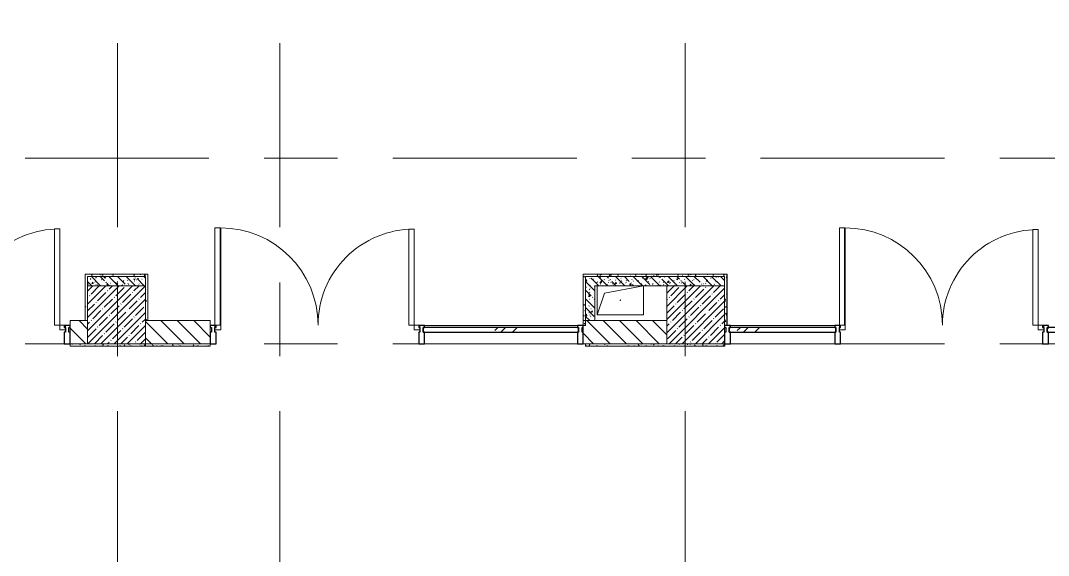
# Model space of a CAD drawing. Header units: millimetres. Extents: x 1322 to 199238, y -8553 to 29000.
# Drawn here: x 29441 to 38314, y 11573 to 16188 of the extents above; entities that cross this region are included whole.
import ezdxf

# ---------------------------------------------------------------- set-up
doc = ezdxf.new("R2010")
doc.units = ezdxf.units.MM
doc.linetypes.add('Осевая', pattern=[3175, 635, -476.25, 1587.5, -476.25])
for name, color, linetype, lineweight in [('A-DETL-GENF', 7, 'Continuous', 9), ('A-DOOR', 7, 'Continuous', 9), ('A-DOOR-1', 7, 'Continuous', 13), ('A-GENM', 7, 'Continuous', 9), ('A-GLAZ-CURT', 7, 'Continuous', 9), ('A-GLAZ-CURT-1', 7, 'Continuous', 25), ('A-GLAZ-CWMG', 7, 'Continuous', 9), ('A-GLAZ-CWMG-1', 7, 'Continuous', 25), ('A-WALL', 7, 'Continuous', 9), ('I-WALL', 7, 'Continuous', 9), ('S-COLS', 7, 'Continuous', 9), ('Оси-2', 7, 'Осевая', 9)]:
    doc.layers.add(name, color=color, linetype=linetype, lineweight=lineweight)
doc.layers.add('A-WALL-1', color=7, linetype='Continuous', lineweight=9, true_color=0x3c3c3c)
doc.layers.add('A-WALL-FNSH-1', color=7, linetype='Continuous', lineweight=9, true_color=0x3c3c3c)
pattern_1 = [(45, (-75531.33, 0), (-57.024626, 57.024626), []), (45, (-75474.3, 0), (-57.024626, 57.024626), [100.806, -20.161, 3.353, -16.808])]
pattern_2 = [(135, (-75531.33, 0), (-75.43415, -75.43415), [106.68, -17.78, 3.556, -17.78]), (135, (-75531.33, 75.39), (-75.43415, -75.43415), []), (50, (-75531.33, 0), (127.52922, -11.15758), [13.335, -146.685]), (355, (-75531.33, 0), (-24.66966, 133.74002), [10.668, -117.348]), (100.451, (-75520.7, -0.93), (102.85973, 122.58178), [11.333, -124.663]), (46.184, (-75531.33, 35.56), (189.75516, -29.43036), [20.002, -220.027]), (96.636, (-75515.51, 33.1), (166.1822, 173.1996), [17, -186.995]), (351.184, (-75531.33, 35.56), (166.18393, 173.19757), [16.002, -176.022]), (21, (-75513.55, 26.67), (106.130265, -71.58603), [13.335, -146.685]), (326, (-75513.55, 26.67), (43.26188, 128.93175), [10.668, -117.348]), (71.451, (-75504.7, 20.7), (149.39198, 57.34505), [11.333, -124.663]), (37.5, (-75531.326, 0), (2.162228, 59.188357), [3.353, -112.573, 3.353, -115.773, -117.792]), (37.5, (-75531.326, 0), (2.162228, 59.188357), [-235.052, 3.353, -114.44]), (7.5, (-75531.326, 0), (46.773857, 70.126152), [3.353, -64.567, 3.353, -109.906, -44.894]), (7.5, (-75531.326, 0), (46.773857, 70.126152), [-181.178, 3.353, -41.542]), (327.5, (-75570.975, 0), (94.913671, -4.010093), [3.353, -41.097, 3.353, -135.331, -184.023]), (327.5, (-75570.975, 0), (94.913671, -4.010093), [-183.134, 3.353, -180.67]), (317.5, (-75588.755, 0), (103.69057, 17.79882), [3.353, -54.432, 3.353, -88.748, -130.683]), (317.5, (-75588.755, 0), (103.69057, 17.79882), [-149.885, 3.353, -127.33])]
pattern_3 = [(0, (-75531.326, 0), (121.92, 30.48), [10.058, -81.382, 10.058, -81.382, -487.68]), (0, (-75531.326, 0), (121.92, 30.48), [-182.88, 10.058, -172.822, 10.058, -81.382, -213.36]), (0, (-75531.326, 0), (121.92, 30.48), [-457.2, 10.058, -50.902, 10.058, -142.342]), (120, (-75485.606, 15.24), (-87.356454, 90.345817), [10.058, -81.382, 10.058, -81.382, -487.68]), (120, (-75485.606, 15.24), (-87.356454, 90.345817), [-182.88, 10.058, -172.822, 10.058, -81.382, -213.36]), (120, (-75485.606, 15.24), (-87.356454, 90.345817), [-457.2, 10.058, -50.902, 10.058, -142.342]), (240, (-75470.366, 76.2), (-34.563546, -120.825817), [10.058, -81.382, 10.058, -81.382, -487.68]), (240, (-75470.366, 76.2), (-34.563546, -120.825817), [-182.88, 10.058, -172.822, 10.058, -81.382, -213.36]), (240, (-75470.366, 76.2), (-34.563546, -120.825817), [-457.2, 10.058, -50.902, 10.058, -142.342])]

# ---------------------------------------------------------------- blocks, each defined once
blk = doc.blocks.new('Дверь_Витражная_остекление_ - ВВ-11 остекление-32352627-План размещения напольных электротехнических лючков и розеток 1 этажа в осях 23_1-33')
at = {"layer": 'A-DETL-GENF'}
for p, q in [((-790.5, -20), (-835.5, -20)), ((-835.5, -20), (-835.5, -851)), ((-790.5, -851), (-790.5, -20)), ((840.5, -20), (840.5, -860)), ((885.5, -860), (885.5, -20)), ((-835.5, -851), (-790.5, -851)), ((840.5, -860), (885.5, -860))]:
    blk.add_line(p, q, dxfattribs=at)
at = {"layer": 'A-DOOR'}
for p, q in [((-835.5, -851), (-835.5, -20)), ((835.5, -860), (835.5, -20))]:
    blk.add_line(p, q, dxfattribs=at)
for centre, radius, start, end in [((-835.5, -20), 831, 270, 0), ((835.5, -20), 840, 180, 270)]:
    blk.add_arc(centre, radius, start, end, dxfattribs=at)
at = {"layer": 'A-DOOR-1'}
for p, q in [((-885.5, 20), (-835.5, 20)), ((-885.5, -20), (-885.5, 20)), ((-835.5, 20), (-835.5, -20)), ((835.5, 20), (885.5, 20)), ((835.5, -20), (835.5, 20)), ((885.5, 20), (885.5, -20)), ((-835.5, -20), (-885.5, -20)), ((885.5, -20), (835.5, -20))]:
    blk.add_line(p, q, dxfattribs=at)
blk = doc.blocks.new('Прямоугольный импост - Импост структурный с накладкой - 160мм Темный-32310142-План размещения напольных электротехнических лючков и розеток 1 этажа в осях 23_1-33')
at = {"layer": 'A-GLAZ-CWMG-1'}
for p, q in [((-50, 0), (-50, 17)), ((-50, 17), (0, 17)), ((-40, 0), (-50, 0)), ((-40, -40), (-40, 0)), ((0, 0), (-10, 0)), ((-10, 0), (-10, -40)), ((0, 17), (0, 0)), ((-50, -140), (-50, -40)), ((-50, -40), (-40, -40)), ((-10, -40), (0, -40)), ((0, -40), (0, -140)), ((0, -140), (-50, -140))]:
    blk.add_line(p, q, dxfattribs=at)
blk = doc.blocks.new('Прямоугольный импост - Импост структурный с накладкой - 160мм Темный-32354018-План размещения напольных электротехнических лючков и розеток 1 этажа в осях 23_1-33')
at = {"layer": 'A-GLAZ-CWMG'}
for p, q in [((108459, 13557), (109779, 13557)), ((108459, 13400), (109779, 13400))]:
    blk.add_line(p, q, dxfattribs=at)
blk = doc.blocks.new('Дверь_Витражная_остекление_ - ВВ-12 остекление-32353611-План размещения напольных электротехнических лючков и розеток 1 этажа в осях 23_1-33')
at = {"layer": 'A-DETL-GENF'}
for p, q in [((-789.5, -20), (-834.5, -20)), ((-834.5, -20), (-834.5, -849)), ((-789.5, -849), (-789.5, -20)), ((839.5, -20), (839.5, -860)), ((884.5, -860), (884.5, -20)), ((-834.5, -849), (-789.5, -849)), ((839.5, -860), (884.5, -860))]:
    blk.add_line(p, q, dxfattribs=at)
at = {"layer": 'A-DOOR'}
for p, q in [((-834.5, -849), (-834.5, -20)), ((834.5, -860), (834.5, -20))]:
    blk.add_line(p, q, dxfattribs=at)
for centre, radius, start, end in [((-834.5, -20), 829, 270, 0), ((834.5, -20), 840, 180, 270)]:
    blk.add_arc(centre, radius, start, end, dxfattribs=at)
at = {"layer": 'A-DOOR-1'}
for p, q in [((-884.5, 20), (-834.5, 20)), ((-884.5, -20), (-884.5, 20)), ((-834.5, 20), (-834.5, -20)), ((834.5, 20), (884.5, 20)), ((834.5, -20), (834.5, 20)), ((884.5, 20), (884.5, -20)), ((-834.5, -20), (-884.5, -20)), ((884.5, -20), (834.5, -20))]:
    blk.add_line(p, q, dxfattribs=at)
blk = doc.blocks.new('Прямоугольный импост - Импост структурный с накладкой - 160мм Темный-30755591-План размещения напольных электротехнических лючков и розеток 1 этажа в осях 23_1-33')
at = {"layer": 'A-GLAZ-CWMG-1'}
for p, q in [((-25, 0), (-25, 17)), ((-25, 17), (25, 17)), ((-15, 0), (-25, 0)), ((-15, -40), (-15, 0)), ((25, 0), (15, 0)), ((15, 0), (15, -40)), ((25, 17), (25, 0)), ((-25, -140), (-25, -40)), ((-25, -40), (-15, -40)), ((15, -40), (25, -40)), ((25, -40), (25, -140)), ((25, -140), (-25, -140))]:
    blk.add_line(p, q, dxfattribs=at)
blk = doc.blocks.new('Системная панель - Стекло - 40мм-32353599-План размещения напольных электротехнических лючков и розеток 1 этажа в осях 23_1-33')
at = {"layer": 'A-GLAZ-CURT'}
h = blk.add_hatch(dxfattribs=at)
h.set_pattern_fill('FP_20', color=256, style=0, pattern_type=2)
h.set_pattern_definition([(225, (109219, 13440), (282.8427, -282.8427), [200, -600]), (225, (109419, 13540), (282.8427, -282.8427), [600, -200]), (225, (109019, 13640), (282.8427, -282.8427), [200, -600])])
h.paths.add_polyline_path([(-670, 40), (-670, 0), (670, 0), (670, 40), (632.1, 40)])
at = {"layer": 'A-GLAZ-CURT-1'}
for p, q in [((670, 40), (-670, 40)), ((-670, 40), (-670, 0)), ((-670, 0), (670, 0)), ((670, 0), (670, 40))]:
    blk.add_line(p, q, dxfattribs=at)
blk = doc.blocks.new('Прямоугольный импост - Импост структурный с накладкой - 160мм Темный-30756008-План размещения напольных электротехнических лючков и розеток 1 этажа в осях 23_1-33')
at = {"layer": 'A-GLAZ-CWMG-1'}
for p, q in [((-50, 0), (-50, 17)), ((-50, 17), (0, 17)), ((-40, 0), (-50, 0)), ((-40, -40), (-40, 0)), ((0, 0), (-10, 0)), ((-10, 0), (-10, -40)), ((0, 17), (0, 0)), ((-50, -140), (-50, -40)), ((-50, -40), (-40, -40)), ((-10, -40), (0, -40)), ((0, -40), (0, -140)), ((0, -140), (-50, -140))]:
    blk.add_line(p, q, dxfattribs=at)
blk = doc.blocks.new('Системная панель - Стекло - 40мм-32354598-План размещения напольных электротехнических лючков и розеток 1 этажа в осях 23_1-33')
at = {"layer": 'A-GLAZ-CURT'}
h = blk.add_hatch(dxfattribs=at)
h.set_pattern_fill('FP_21', color=256, style=0, pattern_type=2)
h.set_pattern_definition([(225, (114810.45, 13440), (282.8427, -282.8427), [200, -600]), (225, (115010.45, 13540), (282.8427, -282.8427), [600, -200]), (225, (114610.45, 13640), (282.8427, -282.8427), [200, -600])])
h.paths.add_polyline_path([(-875, 40), (-875, 0), (875, 0), (875, 40)])
at = {"layer": 'A-GLAZ-CURT-1'}
for p, q in [((875, 40), (-875, 40)), ((-875, 40), (-875, 0)), ((-875, 0), (875, 0)), ((875, 0), (875, 40))]:
    blk.add_line(p, q, dxfattribs=at)
blk = doc.blocks.new('GM_Отверстие прямоугольное _в плите_ - Отверстие-V22-План размещения напольных электротехнических лючков и розеток 1 этажа в осях 23_1-33')
at = {"layer": 'A-GENM'}
for p, q in [((-200, -125), (-200, 125)), ((-200, 125), (-200, -125)), ((-137.5, 62.5), (200, 125)), ((200, 125), (200, -125)), ((200, -125), (200, 125)), ((-200, -125), (-137.5, 62.5)), ((200, -125), (-200, -125)), ((-200, -125), (200, -125))]:
    blk.add_line(p, q, dxfattribs=at)
for start, end in [(360, 180), (180, 360)]:
    blk.add_arc((0, 0), 2.5, start, end, dxfattribs=at)
blk = doc.blocks.new('Системная панель - Стекло - 40мм-32354452-План размещения напольных электротехнических лючков и розеток 1 этажа в осях 23_1-33')
at = {"layer": 'A-GLAZ-CURT'}
h = blk.add_hatch(dxfattribs=at)
h.set_pattern_fill('FP_30', color=256, style=0, pattern_type=2)
h.set_pattern_definition([(225, (111650.22, 13440), (282.8427, -282.8427), [200, -600]), (225, (111850.22, 13540), (282.8427, -282.8427), [600, -200]), (225, (111450.22, 13640), (282.8427, -282.8427), [200, -600])])
h.paths.add_polyline_path([(-460.2, 40), (-460.2, 0), (460.2, 0), (460.2, 40), (403.2, 40)])
at = {"layer": 'A-GLAZ-CURT-1'}
for p, q in [((460.2, 40), (-460.2, 40)), ((-460.2, 40), (-460.2, 0)), ((-460.2, 0), (460.2, 0)), ((460.2, 0), (460.2, 40))]:
    blk.add_line(p, q, dxfattribs=at)
blk = doc.blocks.new('Прямоугольный импост - Импост структурный с накладкой - 160мм Темный-32355003-План размещения напольных электротехнических лючков и розеток 1 этажа в осях 23_1-33')
at = {"layer": 'A-GLAZ-CWMG'}
for p, q in [((111100, 13557), (112000.4, 13557)), ((111100, 13400), (112000.4, 13400))]:
    blk.add_line(p, q, dxfattribs=at)
blk = doc.blocks.new('Прямоугольный импост - Импост структурный с накладкой - 160мм Темный-30755595-План размещения напольных электротехнических лючков и розеток 1 этажа в осях 23_1-33')
at = {"layer": 'A-GLAZ-CWMG-1'}
for p, q in [((0, 17), (-50, 17)), ((-50, 17), (-50, 0)), ((-50, 0), (-40, 0)), ((-40, 0), (-40, -40)), ((-10, -40), (-10, 0)), ((-10, 0), (0, 0)), ((0, 0), (0, 17)), ((-40, -40), (-50, -40)), ((-50, -40), (-50, -140)), ((0, -40), (-10, -40)), ((0, -140), (0, -40)), ((-50, -140), (0, -140))]:
    blk.add_line(p, q, dxfattribs=at)
blk = doc.blocks.new('Прямоугольный импост - Импост структурный с накладкой - 160мм Темный-32348142-План размещения напольных электротехнических лючков и розеток 1 этажа в осях 23_1-33')
at = {"layer": 'A-GLAZ-CWMG-1'}
for p, q in [((0, 17), (-50, 17)), ((-50, 17), (-50, 0)), ((-50, 0), (-40, 0)), ((-40, 0), (-40, -40)), ((-10, -40), (-10, 0)), ((-10, 0), (0, 0)), ((0, 0), (0, 17)), ((-40, -40), (-50, -40)), ((-50, -40), (-50, -140)), ((0, -40), (-10, -40)), ((0, -140), (0, -40)), ((-50, -140), (0, -140))]:
    blk.add_line(p, q, dxfattribs=at)
blk = doc.blocks.new('Дверь_Витражная_остекление_ - ВВ-13 остекление-32355241-План размещения напольных электротехнических лючков и розеток 1 этажа в осях 23_1-33')
at = {"layer": 'A-DETL-GENF'}
for p, q in [((-787.5, -20), (-832.5, -20)), ((-832.5, -20), (-832.5, -845)), ((-787.5, -845), (-787.5, -20)), ((837.5, -20), (837.5, -860)), ((882.5, -860), (882.5, -20)), ((-832.5, -845), (-787.5, -845)), ((837.5, -860), (882.5, -860))]:
    blk.add_line(p, q, dxfattribs=at)
at = {"layer": 'A-DOOR'}
for p, q in [((-832.5, -845), (-832.5, -20)), ((832.5, -860), (832.5, -20))]:
    blk.add_line(p, q, dxfattribs=at)
for centre, radius, start, end in [((-832.5, -20), 825, 270, 0), ((832.5, -20), 840, 180, 270)]:
    blk.add_arc(centre, radius, start, end, dxfattribs=at)
at = {"layer": 'A-DOOR-1'}
for p, q in [((-882.5, 20), (-832.5, 20)), ((-882.5, -20), (-882.5, 20)), ((-832.5, 20), (-832.5, -20)), ((832.5, 20), (882.5, 20)), ((832.5, -20), (832.5, 20)), ((882.5, 20), (882.5, -20)), ((-832.5, -20), (-882.5, -20)), ((882.5, -20), (832.5, -20))]:
    blk.add_line(p, q, dxfattribs=at)

msp = doc.modelspace()

# ---------------------------------------------------------------- hatches: boundary and pattern name
at = {"layer": 'I-WALL'}
h = msp.add_hatch(dxfattribs=at)
h.set_pattern_fill('FP_31', color=256, style=0, pattern_type=2)
h.set_pattern_definition(pattern_3)
h.paths.add_polyline_path([(30518.7, 13980), (30518.7, 14000), (29998.7, 14000), (29998.7, 13980), (30295.4, 13980)])
h = msp.add_hatch(dxfattribs=at)
h.set_pattern_fill('FP_31', color=256, style=0, pattern_type=2)
h.set_pattern_definition(pattern_3)
h.paths.add_polyline_path([(30018.7, 13600), (30018.7, 13980), (29998.7, 13980), (29998.7, 13600)])
h = msp.add_hatch(dxfattribs=at)
h.set_pattern_fill('FP_6', color=256, style=0, pattern_type=2)
h.set_pattern_definition(pattern_2)
h.paths.add_polyline_path([(30518.7, 13900), (30518.7, 13980), (30018.7, 13980), (30018.7, 13900), (30295.4, 13900)])
h = msp.add_hatch(dxfattribs=at)
h.set_pattern_fill('FP_31', color=256, style=0, pattern_type=2)
h.set_pattern_definition(pattern_3)
h.paths.add_polyline_path([(30518.7, 13600), (30538.7, 13600), (30538.7, 14000), (30518.7, 14000), (30518.7, 13900)])
h = msp.add_hatch(dxfattribs=at)
h.set_pattern_fill('FP_31', color=256, style=0, pattern_type=2)
h.set_pattern_definition(pattern_3)
h.paths.add_polyline_path([(34298.7, 13557), (34318.7, 13557), (34318.7, 14000), (34298.7, 14000), (34298.7, 13616.5)])
h = msp.add_hatch(dxfattribs=at)
h.set_pattern_fill('FP_31', color=256, style=0, pattern_type=2)
h.set_pattern_definition(pattern_3)
h.paths.add_polyline_path([(35518.7, 13980), (35538.7, 13980), (35538.7, 14000), (34318.7, 14000), (34318.7, 13980)])
h = msp.add_hatch(dxfattribs=at)
h.set_pattern_fill('FP_6', color=256, style=0, pattern_type=2)
h.set_pattern_definition(pattern_2)
h.paths.add_polyline_path([(34318.7, 13600), (34398.7, 13600), (34398.7, 13980), (34318.7, 13980), (34318.7, 13616.5)])
h = msp.add_hatch(dxfattribs=at)
h.set_pattern_fill('FP_6', color=256, style=0, pattern_type=2)
h.set_pattern_definition(pattern_2)
h.paths.add_polyline_path([(35518.7, 13900), (35518.7, 13980), (34398.7, 13980), (34398.7, 13900)])
h = msp.add_hatch(dxfattribs=at)
h.set_pattern_fill('FP_31', color=256, style=0, pattern_type=2)
h.set_pattern_definition(pattern_3)
h.paths.add_polyline_path([(35518.7, 13557), (35538.7, 13557), (35538.7, 13980), (35518.7, 13980), (35518.7, 13616.5)])
h = msp.add_hatch(dxfattribs=at)
h.set_pattern_fill('FP_4', color=256, style=0, pattern_type=2)
h.set_pattern_definition([(135, (-75531.33, 0), (-70.71068, -70.71068), [])])
h.paths.add_polyline_path([(35018.7, 13400), (35018.7, 13600), (34297.7, 13600), (34297.7, 13400)])
h.paths.add_polyline_path([(30018.7, 13400), (30018.7, 13600), (29868.7, 13600), (29868.7, 13400)])
h.paths.add_polyline_path([(31078.7, 13400), (31078.7, 13600), (30518.7, 13600), (30519.7, 13400)])
h.paths.add_polyline_path([(25568.7, 13400), (25866.7, 13400), (25866.7, 13600), (25568.7, 13600)])
h = msp.add_hatch(dxfattribs=at)
h.set_pattern_fill('FP_31', color=256, style=0, pattern_type=2)
h.set_pattern_definition(pattern_3)
h.paths.add_polyline_path([(31078.7, 13380), (31078.7, 13400), (29868.7, 13400), (29868.7, 13380), (30295.4, 13380)])
h = msp.add_hatch(dxfattribs=at)
h.set_pattern_fill('FP_31', color=256, style=0, pattern_type=2)
h.set_pattern_definition(pattern_3)
h.paths.add_polyline_path([(35518.7, 13380), (35519.7, 13380), (35518.7, 13400), (34317.7, 13400), (34318.7, 13380)])
at = {"layer": 'S-COLS'}
h = msp.add_hatch(dxfattribs=at)
h.set_pattern_fill('FP_2', color=256, style=0, pattern_type=2)
h.set_pattern_definition(pattern_1)
h.paths.add_polyline_path([(30018.7, 13400), (30518.7, 13400), (30518.7, 13900), (30018.7, 13900), (30018.7, 13600)])
h = msp.add_hatch(dxfattribs=at)
h.set_pattern_fill('FP_2', color=256, style=0, pattern_type=2)
h.set_pattern_definition(pattern_1)
h.paths.add_polyline_path([(35018.7, 13400), (35518.7, 13400), (35518.7, 13900), (35018.7, 13900), (35018.7, 13600)])

# ---------------------------------------------------------------- linework, layer by layer
at = {"layer": 'A-WALL'}
for p, q in [((30018.7, 13980), (30518.7, 13980)), ((30518.7, 13980), (30018.7, 13980)), ((35018.7, 13400), (35018.7, 13600))]:
    msp.add_line(p, q, dxfattribs=at)
at = {"layer": 'A-WALL-1'}
for p, q in [((30538.7, 14000), (29998.7, 14000)), ((30018.7, 13400), (30018.7, 13980)), ((30518.7, 13980), (30518.7, 13400)), ((30538.7, 13600), (30538.7, 14000)), ((35538.7, 14000), (34298.7, 14000)), ((34318.7, 13980), (34318.7, 13600)), ((34318.7, 13557), (34318.7, 13980)), ((34318.7, 13980), (35518.7, 13980)), ((35518.7, 13980), (35518.7, 13557)), ((35538.7, 13557), (35538.7, 14000)), ((30018.7, 13900), (30518.7, 13900)), ((34398.7, 13600), (34398.7, 13900)), ((34398.7, 13900), (35518.7, 13900)), ((29868.7, 13600), (29868.7, 13400)), ((30018.7, 13600), (29997.7, 13600)), ((29998.7, 13600.5), (29998.7, 13600)), ((30518.7, 13600), (30538.7, 13600)), ((30538.7, 13600), (30538.7, 13600)), ((31078.7, 13400), (31078.7, 13600)), ((35018.7, 13600), (34297.7, 13600)), ((34297.7, 13600), (34297.7, 13400)), ((34298.7, 13600), (34298.7, 13557)), ((34298.7, 13557), (34318.7, 13557)), ((35518.7, 13557), (35538.7, 13557)), ((29868.7, 13400), (30018.7, 13400)), ((31078.7, 13400), (29868.7, 13400)), ((29868.7, 13400), (29868.7, 13380)), ((30518.7, 13400), (31078.7, 13400)), ((31078.7, 13380), (31078.7, 13400)), ((34297.7, 13400), (35018.7, 13400)), ((34317.7, 13400), (34317.7, 13380)), ((35518.7, 13400), (34318.7, 13400)), ((35518.7, 13390), (35518.7, 13400)), ((30518.7, 13380), (30519.7, 13380)), ((34318.7, 13380), (35518.7, 13380)), ((35519.7, 13390), (35518.7, 13390)), ((35518.7, 13379), (35519.7, 13379)), ((35519.7, 13379), (35519.7, 13390))]:
    msp.add_line(p, q, dxfattribs=at)
at = {"layer": 'A-WALL-FNSH-1'}
for p, q in [((29997.7, 14001), (29997.7, 13601)), ((30539.7, 14001), (29997.7, 14001)), ((29998.7, 13600.5), (29998.7, 14000)), ((30539.7, 13601), (30539.7, 14001)), ((34297.7, 14001), (34297.7, 13600)), ((35539.7, 14001), (34297.7, 14001)), ((34298.7, 13600), (34298.7, 14000)), ((35539.7, 13557), (35539.7, 14001)), ((29997.7, 13601), (29868.7, 13601)), ((29868.7, 13601), (29868.7, 13600)), ((29868.7, 13600), (29997.7, 13600)), ((29997.7, 13600.5), (29998.7, 13600.5)), ((29997.7, 13600), (29997.7, 13600.5)), ((30538.7, 13600), (31078.7, 13600)), ((31078.7, 13601), (30539.7, 13601)), ((31078.7, 13600), (31078.7, 13601)), ((35538.7, 13557), (35539.7, 13557)), ((30518.7, 13400), (30518.7, 13380)), ((30519.7, 13380), (30519.7, 13400)), ((30518.7, 13380), (29868.7, 13380)), ((29868.7, 13380), (29868.7, 13379)), ((29868.7, 13379), (31078.7, 13379)), ((30017.7, 13380), (30017.7, 13379.5)), ((30017.7, 13379.5), (30018.7, 13379.5)), ((30018.7, 13379.5), (30018.7, 13380)), ((31078.7, 13380), (30519.7, 13380)), ((31078.7, 13379), (31078.7, 13380)), ((34317.7, 13380), (34317.7, 13379)), ((34317.7, 13379), (35518.7, 13379))]:
    msp.add_line(p, q, dxfattribs=at)
at = {"layer": 'S-COLS'}
for p, q in [((30518.7, 13900), (30018.7, 13900)), ((30018.7, 13900), (30018.7, 13600)), ((30518.7, 13600), (30518.7, 13900)), ((35518.7, 13900), (35018.7, 13900)), ((35018.7, 13900), (35018.7, 13600)), ((35518.7, 13400), (35518.7, 13900)), ((30018.7, 13600), (30018.7, 13400)), ((30518.7, 13400), (30518.7, 13600)), ((35018.7, 13600), (35018.7, 13400)), ((30018.7, 13400), (30518.7, 13400)), ((35018.7, 13400), (35518.7, 13400))]:
    msp.add_line(p, q, dxfattribs=at)
at = {"layer": 'Оси-2'}
for p, q in [((30278.7, 593.7), (30278.7, 19528.3)), ((31678.7, 593.7), (31678.7, 19528.3)), ((35178.7, 593.7), (35178.7, 19528.3)), ((9318.1, 15000), (46628.7, 15000)), ((9318.1, 13400), (44187.7, 13400))]:
    msp.add_line(p, q, dxfattribs=at)

# ---------------------------------------------------------------- block references
at = {"layer": 'A-DOOR', "rotation": 180}
for name, p in [('Дверь_Витражная_остекление_ - ВВ-11 остекление-32352627-План размещения напольных электротехнических лючков и розеток 1 этажа в осях 23_1-33', (28943.2, 13540)), ('Дверь_Витражная_остекление_ - ВВ-12 остекление-32353611-План размещения напольных электротехнических лючков и розеток 1 этажа в осях 23_1-33', (32003.2, 13540)), ('Дверь_Витражная_остекление_ - ВВ-13 остекление-32355241-План размещения напольных электротехнических лючков и розеток 1 этажа в осях 23_1-33', (37391.6, 13540))]:
    msp.add_blockref(name, p, dxfattribs=at)
at = {"layer": 'A-GENM'}
msp.add_blockref('GM_Отверстие прямоугольное _в плите_ - Отверстие-V22-План размещения напольных электротехнических лючков и розеток 1 этажа в осях 23_1-33', (34618.7, 13775), dxfattribs=at)
at = {"layer": 'A-GLAZ-CURT', "rotation": 180}
for name, p in [('Системная панель - Стекло - 40мм-32353599-План размещения напольных электротехнических лючков и розеток 1 этажа в осях 23_1-33', (33587.7, 13540)), ('Системная панель - Стекло - 40мм-32354452-План размещения напольных электротехнических лючков и розеток 1 этажа в осях 23_1-33', (36018.9, 13540)), ('Системная панель - Стекло - 40мм-32354598-План размещения напольных электротехнических лючков и розеток 1 этажа в осях 23_1-33', (39179.1, 13540))]:
    msp.add_blockref(name, p, dxfattribs=at)
at = {"layer": 'A-GLAZ-CWMG'}
for name, p in [('Прямоугольный импост - Импост структурный с накладкой - 160мм Темный-32348142-План размещения напольных электротехнических лючков и розеток 1 этажа в осях 23_1-33', (29868.7, 13540)), ('Прямоугольный импост - Импост структурный с накладкой - 160мм Темный-32354018-План размещения напольных электротехнических лючков и розеток 1 этажа в осях 23_1-33', (-75531.3, 0)), ('Прямоугольный импост - Импост структурный с накладкой - 160мм Темный-30755595-План размещения напольных электротехнических лючков и розеток 1 этажа в осях 23_1-33', (34297.7, 13540)), ('Прямоугольный импост - Импост структурный с накладкой - 160мм Темный-32355003-План размещения напольных электротехнических лючков и розеток 1 этажа в осях 23_1-33', (-75531.3, 0))]:
    msp.add_blockref(name, p, dxfattribs=at)
at = {"layer": 'A-GLAZ-CWMG', "extrusion": (0, 0, -1)}
for name, p in [('Прямоугольный импост - Импост структурный с накладкой - 160мм Темный-32310142-План размещения напольных электротехнических лючков и розеток 1 этажа в осях 23_1-33', (-31078.7, 13540)), ('Прямоугольный импост - Импост структурный с накладкой - 160мм Темный-30755591-План размещения напольных электротехнических лючков и розеток 1 этажа в осях 23_1-33', (-32902.7, 13540)), ('Прямоугольный импост - Импост структурный с накладкой - 160мм Темный-30756008-План размещения напольных электротехнических лючков и розеток 1 этажа в осях 23_1-33', (-35518.7, 13540)), ('Прямоугольный импост - Импост структурный с накладкой - 160мм Темный-30755591-План размещения напольных электротехнических лючков и розеток 1 этажа в осях 23_1-33', (-36494.1, 13540)), ('Прямоугольный импост - Импост структурный с накладкой - 160мм Темный-30755591-План размещения напольных электротехнических лючков и розеток 1 этажа в осях 23_1-33', (-38289.1, 13540))]:
    msp.add_blockref(name, p, dxfattribs=at)

doc.saveas('drawing.dxf')
